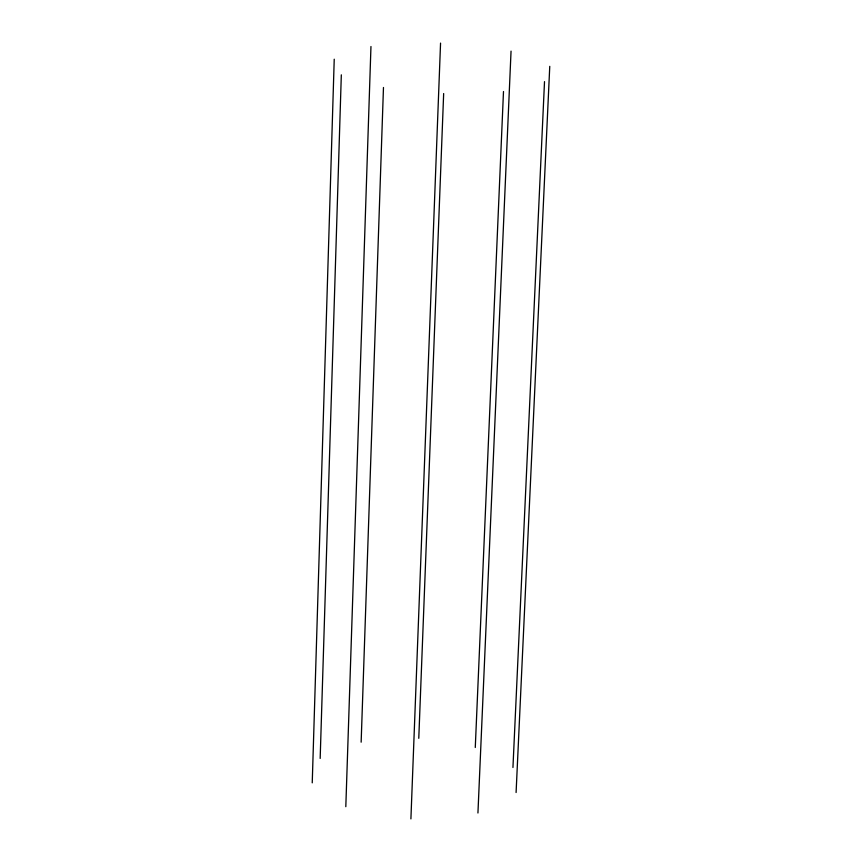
<?xml version="1.0" encoding="UTF-8"?>
<svg xmlns="http://www.w3.org/2000/svg" width="862" height="862" viewBox="0 0 862 862"><rect width="100%" height="100%" fill="white"/><g stroke="black" fill="none" stroke-linecap="round" stroke-linejoin="round"><path stroke-width="1.29" d="M312.238 782.847L334.23 59.209M320.168 758.431L341.32 74.843M345.813 806.692L370.962 46.516M361.146 742.182L383.471 87.482M410.905 818.9L440.557 43.1M418.781 738.314L443.661 93.549M475.274 747.494L503.494 91.523M477.936 813.006L511.047 51.117M512.944 767.482L544.515 81.631M516.09 792.512L549.762 66.342"/></g></svg>
